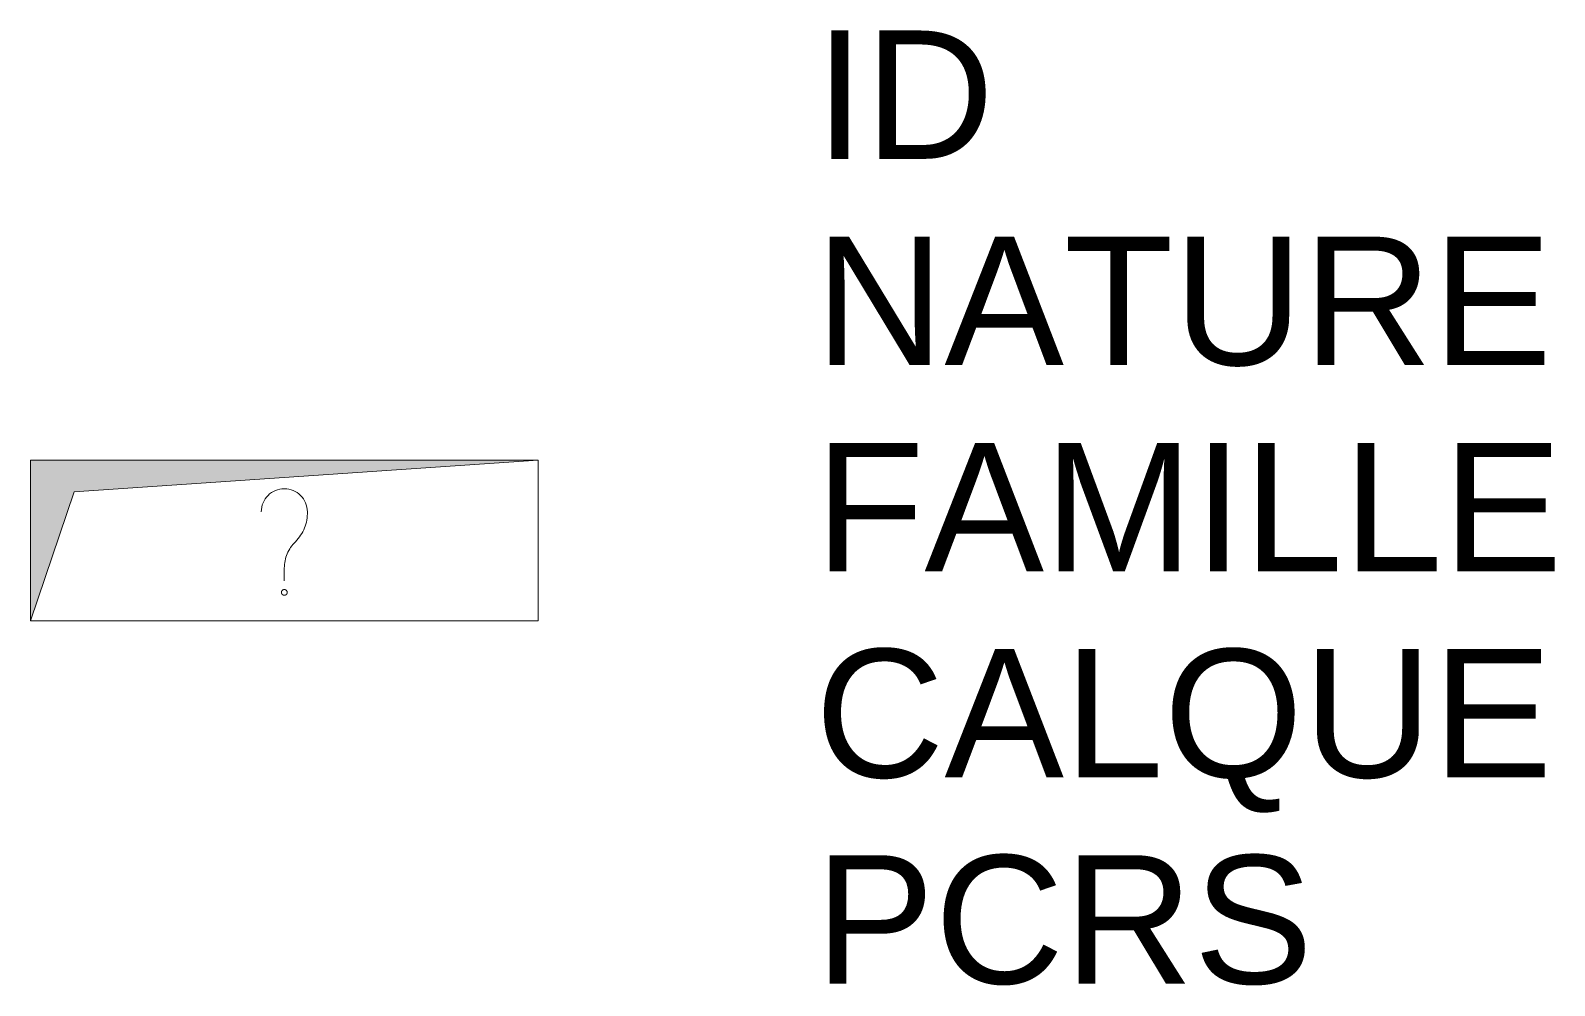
# Model space of a CAD drawing. Header units: metres. Extents: x 0 to 2.37, y -0.57 to 0.92.
import ezdxf

# ---------------------------------------------------------------- set-up
doc = ezdxf.new("R2010")
doc.units = ezdxf.units.M
doc.linetypes.add('Socle_Continu', pattern=[2.5, 2.5, 0])
doc.layers.add('INDET_SCS', color=7, linetype='Socle_Continu', lineweight=13)
doc.styles.get("Standard").update_dxf_attribs({"font": 'arial.ttf'})

msp = doc.modelspace()

# ---------------------------------------------------------------- hatches: boundary and pattern name
at = {"layer": 'INDET_SCS', "linetype": 'Socle_Continu'}
msp.add_hatch(color=256, dxfattribs=at).paths.add_polyline_path([(0, 0), (0, 0.25), (0.791, 0.25), (0.0679, 0.2007)])

# ---------------------------------------------------------------- linework, layer by layer
at = {"layer": 'INDET_SCS', "linetype": 'Socle_Continu', "flags": 128}
msp.add_lwpolyline([(0, 0.25), (0, 0), (0.791, 0), (0.791, 0.25)], close=True, dxfattribs=at)
at = {"layer": 'INDET_SCS', "linetype": 'Socle_Continu'}
msp.add_lwpolyline([(0, 0), (0, 0.25), (0.791, 0.25), (0.0679, 0.2007)], close=True, dxfattribs=at)
at = {"layer": 'INDET_SCS', "linetype": 'Socle_Continu', "flags": 128}
msp.add_lwpolyline([(0.3596, 0.1699, -1), (0.4314, 0.1699, -0.209077), (0.4127, 0.1232, 0.201083), (0.3955, 0.0822), (0.3955, 0.0622)], format="xyb", dxfattribs=at)
at = {"layer": 'INDET_SCS', "linetype": 'Socle_Continu'}
msp.add_lwpolyline([(0.3923, 0.0474, 0.098491), (0.3914, 0.046, 0.098491), (0.391, 0.0442, 0.098491), (0.3914, 0.0425, 0.098491), (0.3923, 0.0411, 0.098491), (0.3938, 0.0401, 0.098491), (0.3955, 0.0398, 0.098491), (0.3972, 0.0401, 0.098491), (0.3987, 0.0411, 0.098491), (0.3996, 0.0425, 0.098491), (0.4, 0.0442, 0.098491), (0.3996, 0.046, 0.098491), (0.3987, 0.0474, 0.098491), (0.3972, 0.0484, 0.098491), (0.3955, 0.0487, 0.098491), (0.3938, 0.0484, 0.098491)], format="xyb", close=True, dxfattribs=at)
msp.add_lwpolyline([(0.3923, 0.0474, 0.098491), (0.3914, 0.046, 0.098491), (0.391, 0.0442, 0.098491), (0.3914, 0.0425, 0.098491), (0.3923, 0.0411, 0.098491), (0.3938, 0.0401, 0.098491), (0.3955, 0.0398, 0.098491), (0.3972, 0.0401, 0.098491), (0.3987, 0.0411, 0.098491), (0.3996, 0.0425, 0.098491), (0.4, 0.0442, 0.098491), (0.3996, 0.046, 0.098491), (0.3987, 0.0474, 0.098491), (0.3972, 0.0484, 0.098491), (0.3955, 0.0487, 0.098491), (0.3938, 0.0484, 0.098491)], format="xyb", close=True, dxfattribs=at)

# ---------------------------------------------------------------- texts
at = {"layer": 'INDET_SCS', "linetype": 'Socle_Continu', "flags": 9}
for tag, p, s in [('ID', (1.2222, 0.7197), 'KP_0765'), ('NATURE', (1.2222, 0.3984), 'Coffret'), ('FAMILLE', (1.2222, 0.0771), 'Indéterminé'), ('CALQUE', (1.2222, -0.2441), 'INDET_SCS'), ('PCRS', (1.2222, -0.5654), 'AffleurantSymbole')]:
    msp.add_attdef(tag, p, s, height=0.2, dxfattribs=at)

doc.saveas('drawing.dxf')
